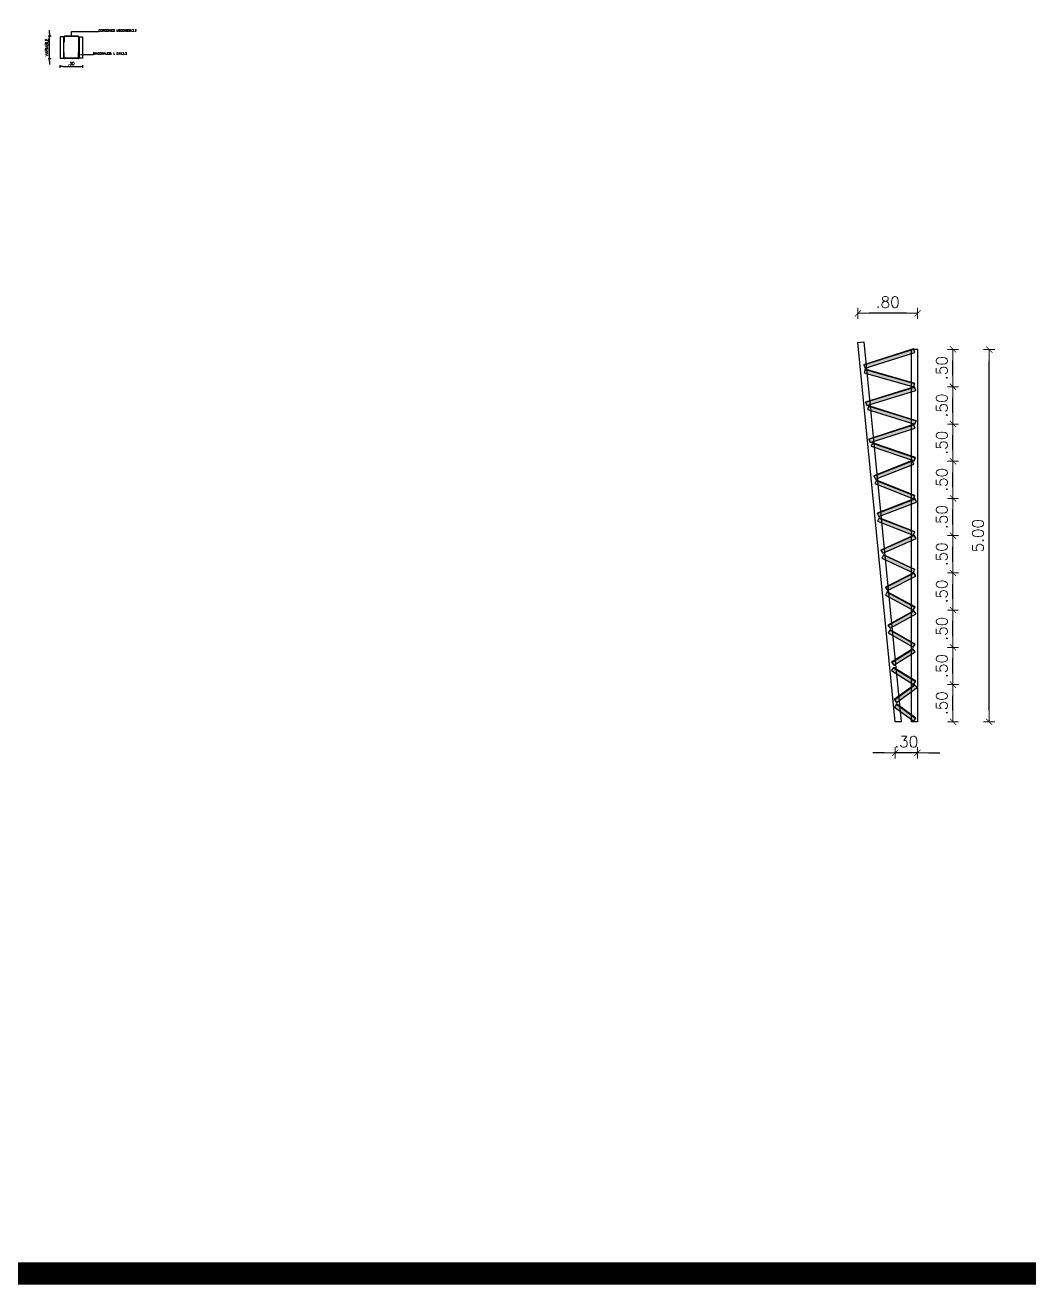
# Model space of a CAD drawing. Header units: metres. Extents: x 177 to 477, y -228 to -48.
# Drawn here: x 189.39 to 202.86, y -137.52 to -120.6 of the extents above; entities that cross this region are included whole.
import ezdxf
from ezdxf import colors
from ezdxf.entities.mleader import LeaderData, LeaderLine
from ezdxf.math import Vec2, Vec3

# ---------------------------------------------------------------- set-up
doc = ezdxf.new("R2010")
doc.units = ezdxf.units.M
doc.linetypes.add('DASHED2', pattern=[0.375, 0.25, -0.125])
doc.layers.add('AUX', color=11, linetype='DASHED2', lineweight=0, plot=False)
doc.layers.add('COTAS', color=160, linetype='Continuous', lineweight=0)
doc.layers.add('PERFILES', color=3, linetype='Continuous', lineweight=0)
for name, color, linetype in [('ES-Perfil 01', 3, 'Continuous'), ('EST-VISTA 2', 3, 'Continuous'), ('EST-VISTA 3', 1, 'Continuous'), ('LEYENDAS', 160, 'Continuous')]:
    doc.layers.add(name, color=color, linetype=linetype)
doc.layers.add('H-BLANCO', color=7, linetype='Continuous', lineweight=0, true_color=0xffffff)
doc.styles.get("Standard").update_dxf_attribs({"font": 'romans.shx'})
doc.dimstyles.new('COTA_1-20', dxfattribs={"dimscale": 0.2, "dimtxt": 0.2, "dimasz": 0.2, "dimexe": 0, "dimexo": 0.7, "dimgap": 0.1, "dimtad": 1, "dimzin": 4, "dimdsep": 46, "dimtxsty": 'Standard', "dimblk1": 'COTA_N', "dimblk2": 'COTA_N', "dimsah": 1, "dimcen": 2, "dimse1": 1, "dimse2": 1, "dimclrd": 1, "dimclre": 256, "dimclrt": 256, "dimadec": 0, "dimazin": 0, "dimtfac": 1, "dimtix": 1, "dimtmove": 2, "dimatfit": 3, "dimldrblk": 'COTA_N', "dimfxl": 0, "dimtolj": 1, "dimtzin": 0, "dimarcsym": 0})
doc.dimstyles.new('COTA_1-75', dxfattribs={"dimscale": 0.75, "dimtxt": 0.2, "dimasz": 0.2, "dimexe": 0, "dimexo": 0.7, "dimgap": 0.1, "dimtad": 1, "dimzin": 4, "dimdsep": 46, "dimtxsty": 'Standard', "dimblk1": 'COTA_N', "dimblk2": 'COTA_N', "dimsah": 1, "dimcen": 2, "dimse1": 1, "dimse2": 1, "dimclrd": 256, "dimclre": 256, "dimclrt": 256, "dimadec": 0, "dimazin": 0, "dimtfac": 1, "dimtix": 1, "dimtmove": 2, "dimatfit": 3, "dimldrblk": 'COTA_N', "dimfxl": 0, "dimtolj": 1, "dimtzin": 0, "dimarcsym": 0})

# ---------------------------------------------------------------- blocks, each defined once
blk = doc.blocks.new('col ret corta')
at = {"layer": 'H-BLANCO'}
h = blk.add_hatch(color=256, dxfattribs=at)
h.dxf.hatch_style = 1
h.paths.add_polyline_path([(-0.721, 4.793), (-0.054, 5.006), (-0.055, 5.009), (-0.722, 4.796)])
h.paths.add_polyline_path([(-0.055, 5.009), (-0.722, 4.796), (-0.703, 4.749), (-0.036, 4.962)])
h.paths.add_polyline_path([(-0.702, 4.734), (-0.039, 4.543), (-0.037, 4.546), (-0.701, 4.737)])
h.paths.add_polyline_path([(-0.037, 4.546), (-0.701, 4.737), (-0.718, 4.689), (-0.055, 4.498)])
h.paths.add_polyline_path([(-0.698, 4.291), (-0.039, 4.494), (-0.04, 4.497), (-0.699, 4.294)])
h.paths.add_polyline_path([(-0.04, 4.497), (-0.699, 4.294), (-0.679, 4.247), (-0.021, 4.45)])
h.paths.add_polyline_path([(-0.653, 4.239), (-0.019, 4.041), (-0.018, 4.044), (-0.652, 4.242)], flags=17)
h.paths.add_polyline_path([(-0.018, 4.044), (-0.652, 4.242), (-0.671, 4.195), (-0.037, 3.997)])
h.paths.add_polyline_path([(-0.653, 3.795), (-0.052, 3.989), (-0.053, 3.992), (-0.654, 3.798)])
h.paths.add_polyline_path([(-0.053, 3.992), (-0.654, 3.798), (-0.634, 3.751), (-0.033, 3.946)])
h.paths.add_polyline_path([(-0.605, 3.744), (-0.029, 3.547), (-0.027, 3.55), (-0.604, 3.747)], flags=17)
h.paths.add_polyline_path([(-0.027, 3.55), (-0.604, 3.747), (-0.623, 3.7), (-0.046, 3.503)])
h.paths.add_polyline_path([(-0.584, 3.3), (-0.069, 3.505), (-0.071, 3.508), (-0.586, 3.303)])
h.paths.add_polyline_path([(-0.071, 3.508), (-0.586, 3.303), (-0.563, 3.258), (-0.048, 3.462)])
h.paths.add_polyline_path([(-0.553, 3.242), (-0.035, 3.037), (-0.034, 3.04), (-0.551, 3.245)])
h.paths.add_polyline_path([(-0.034, 3.04), (-0.551, 3.245), (-0.572, 3.199), (-0.055, 2.994)])
h.paths.add_polyline_path([(-0.54, 2.799), (-0.033, 2.994), (-0.034, 2.997), (-0.542, 2.802)])
h.paths.add_polyline_path([(-0.034, 2.997), (-0.542, 2.802), (-0.519, 2.757), (-0.012, 2.951)])
h.paths.add_polyline_path([(-0.516, 2.737), (-0.037, 2.549), (-0.036, 2.552), (-0.515, 2.74)])
h.paths.add_polyline_path([(-0.036, 2.552), (-0.515, 2.74), (-0.536, 2.694), (-0.057, 2.505)])
h.paths.add_polyline_path([(-0.49, 2.304), (-0.044, 2.502), (-0.045, 2.505), (-0.492, 2.307)])
h.paths.add_polyline_path([(-0.045, 2.505), (-0.492, 2.307), (-0.466, 2.263), (-0.02, 2.461)])
h.paths.add_polyline_path([(-0.458, 2.241), (-0.036, 2.043), (-0.035, 2.046), (-0.457, 2.244)])
h.paths.add_polyline_path([(-0.035, 2.046), (-0.457, 2.244), (-0.48, 2.198), (-0.058, 2.001)])
h.paths.add_polyline_path([(-0.428, 1.803), (-0.047, 1.998), (-0.048, 2), (-0.429, 1.806)])
h.paths.add_polyline_path([(-0.048, 2), (-0.429, 1.806), (-0.402, 1.763), (-0.021, 1.957)])
h.paths.add_polyline_path([(-0.407, 1.741), (-0.035, 1.54), (-0.033, 1.543), (-0.405, 1.743)])
h.paths.add_polyline_path([(-0.033, 1.543), (-0.405, 1.743), (-0.431, 1.699), (-0.059, 1.499)])
h.paths.add_polyline_path([(-0.395, 1.295), (-0.045, 1.488), (-0.047, 1.491), (-0.397, 1.297)])
h.paths.add_polyline_path([(-0.047, 1.491), (-0.397, 1.297), (-0.368, 1.255), (-0.019, 1.449)])
h.paths.add_polyline_path([(-0.367, 1.233), (-0.034, 1.041), (-0.033, 1.044), (-0.365, 1.236)])
h.paths.add_polyline_path([(-0.033, 1.044), (-0.365, 1.236), (-0.392, 1.193), (-0.059, 1)])
h.paths.add_polyline_path([(-0.345, 0.796), (-0.059, 0.977), (-0.061, 0.98), (-0.347, 0.799)])
h.paths.add_polyline_path([(-0.061, 0.98), (-0.347, 0.799), (-0.316, 0.758), (-0.031, 0.939)])
h.paths.add_polyline_path([(-0.324, 0.726), (-0.026, 0.54), (-0.024, 0.543), (-0.322, 0.729)], flags=17)
h.paths.add_polyline_path([(-0.024, 0.543), (-0.322, 0.729), (-0.35, 0.687), (-0.052, 0.501)])
h.paths.add_polyline_path([(-0.31, 0.295), (-0.036, 0.496), (-0.038, 0.498), (-0.312, 0.297)])
h.paths.add_polyline_path([(-0.038, 0.498), (-0.312, 0.297), (-0.28, 0.258), (-0.005, 0.459)])
h.paths.add_polyline_path([(-0.282, 0.236), (-0.022, 0.044), (-0.021, 0.046), (-0.28, 0.239)])
h.paths.add_polyline_path([(-0.021, 0.046), (-0.28, 0.239), (-0.31, 0.198), (-0.051, 0.006)])
blk.add_line((-0.332, 0.778), (-0.332, 0.778))
at = {"layer": 'EST-VISTA 2', "color": 2}
for points in [[(-0.721, 4.793), (-0.054, 5.006), (-0.055, 5.009), (-0.722, 4.796)], [(-0.702, 4.734), (-0.039, 4.543), (-0.037, 4.546), (-0.701, 4.737)], [(-0.698, 4.291), (-0.039, 4.494), (-0.04, 4.497), (-0.699, 4.294)], [(-0.653, 4.239), (-0.019, 4.041), (-0.018, 4.044), (-0.652, 4.242)], [(-0.653, 3.795), (-0.052, 3.989), (-0.053, 3.992), (-0.654, 3.798)], [(-0.605, 3.744), (-0.029, 3.547), (-0.027, 3.55), (-0.604, 3.747)], [(-0.584, 3.3), (-0.069, 3.505), (-0.071, 3.508), (-0.586, 3.303)], [(-0.553, 3.242), (-0.035, 3.037), (-0.034, 3.04), (-0.551, 3.245)], [(-0.54, 2.799), (-0.033, 2.994), (-0.034, 2.997), (-0.542, 2.802)], [(-0.516, 2.737), (-0.037, 2.549), (-0.036, 2.552), (-0.515, 2.74)], [(-0.49, 2.304), (-0.044, 2.502), (-0.045, 2.505), (-0.492, 2.307)], [(-0.458, 2.241), (-0.036, 2.043), (-0.035, 2.046), (-0.457, 2.244)], [(-0.428, 1.803), (-0.047, 1.998), (-0.048, 2), (-0.429, 1.806)], [(-0.407, 1.741), (-0.035, 1.54), (-0.033, 1.543), (-0.405, 1.743)], [(-0.395, 1.295), (-0.045, 1.488), (-0.047, 1.491), (-0.397, 1.297)], [(-0.367, 1.233), (-0.034, 1.041), (-0.033, 1.044), (-0.365, 1.236)], [(-0.345, 0.796), (-0.059, 0.977), (-0.061, 0.98), (-0.347, 0.799)], [(-0.324, 0.726), (-0.026, 0.54), (-0.024, 0.543), (-0.322, 0.729)], [(-0.31, 0.295), (-0.036, 0.496), (-0.038, 0.498), (-0.312, 0.297)], [(-0.282, 0.236), (-0.022, 0.044), (-0.021, 0.046), (-0.28, 0.239)]]:
    blk.add_lwpolyline(points, close=True, dxfattribs=at)
at = {"layer": 'EST-VISTA 3'}
for points in [[(-0.72, 5.102), (-0.22, 0), (-0.3, 0), (-0.8, 5.096)], [(-0.055, 5.009), (-0.722, 4.796), (-0.703, 4.749), (-0.036, 4.962)], [(0, 5.003), (0, 0), (-0.08, 0), (-0.08, 5.003)], [(-0.037, 4.546), (-0.701, 4.737), (-0.718, 4.689), (-0.055, 4.498)], [(-0.04, 4.497), (-0.699, 4.294), (-0.679, 4.247), (-0.021, 4.45)], [(-0.018, 4.044), (-0.652, 4.242), (-0.671, 4.195), (-0.037, 3.997)], [(-0.053, 3.992), (-0.654, 3.798), (-0.634, 3.751), (-0.033, 3.946)], [(-0.027, 3.55), (-0.604, 3.747), (-0.623, 3.7), (-0.046, 3.503)], [(-0.071, 3.508), (-0.586, 3.303), (-0.563, 3.258), (-0.048, 3.462)], [(-0.034, 3.04), (-0.551, 3.245), (-0.572, 3.199), (-0.055, 2.994)], [(-0.034, 2.997), (-0.542, 2.802), (-0.519, 2.757), (-0.012, 2.951)], [(-0.036, 2.552), (-0.515, 2.74), (-0.536, 2.694), (-0.057, 2.505)], [(-0.045, 2.505), (-0.492, 2.307), (-0.466, 2.263), (-0.02, 2.461)], [(-0.035, 2.046), (-0.457, 2.244), (-0.48, 2.198), (-0.058, 2.001)], [(-0.048, 2), (-0.429, 1.806), (-0.402, 1.763), (-0.021, 1.957)], [(-0.033, 1.543), (-0.405, 1.743), (-0.431, 1.699), (-0.059, 1.499)], [(-0.047, 1.491), (-0.397, 1.297), (-0.368, 1.255), (-0.019, 1.449)], [(-0.033, 1.044), (-0.365, 1.236), (-0.392, 1.193), (-0.059, 1)], [(-0.061, 0.98), (-0.347, 0.799), (-0.316, 0.758), (-0.031, 0.939)], [(-0.024, 0.543), (-0.322, 0.729), (-0.35, 0.687), (-0.052, 0.501)], [(-0.038, 0.498), (-0.312, 0.297), (-0.28, 0.258), (-0.005, 0.459)], [(-0.021, 0.046), (-0.28, 0.239), (-0.31, 0.198), (-0.051, 0.006)]]:
    blk.add_lwpolyline(points, close=True, dxfattribs=at)
blk = doc.blocks.new('COTA_N')
for p, q in [((-1, 0), (0, 0)), ((0, 0.5), (0, -0.5))]:
    blk.add_line(p, q)
at = {"const_width": 0.065}
blk.add_lwpolyline([(0.14, 0.14), (0.28, 0.28), (0, 0), (-0.14, -0.14), (-0.28, -0.28)], dxfattribs=at)
blk = doc.blocks.new('*D663')
at = {"layer": 'COTAS', "lineweight": -2, "transparency": 16777216}
blk.add_line((201.845, -129.805), (201.845, -129.605), dxfattribs=at)
at = {"layer": 'Defpoints', "color": 0, "transparency": 16777216}
for p in [(201.369, -129.455), (201.845, -129.455), (201.369, -129.955)]:
    blk.add_point(p, dxfattribs=at)
at = {"layer": 'COTAS', "lineweight": -2, "transparency": 16777216, "xscale": 0.15, "yscale": 0.15, "zscale": 0.15}
for p, rotation in [((201.845, -129.455), 90), ((201.845, -129.955), 270)]:
    blk.add_blockref('COTA_N', p, dxfattribs=dict(at, rotation=rotation))
at = {"layer": 'COTAS', "transparency": 16777216, "insert": (201.695, -129.705), "char_height": 0.15, "attachment_point": 5, "rotation": 90}
blk.add_mtext('\\A1;.50', dxfattribs=at)
blk = doc.blocks.new('*D664')
at = {"layer": 'COTAS', "lineweight": -2, "transparency": 16777216}
blk.add_line((201.845, -129.305), (201.845, -129.105), dxfattribs=at)
at = {"layer": 'Defpoints', "color": 0, "transparency": 16777216}
for p in [(201.369, -128.955), (201.845, -128.955), (201.369, -129.455)]:
    blk.add_point(p, dxfattribs=at)
at = {"layer": 'COTAS', "lineweight": -2, "transparency": 16777216, "xscale": 0.15, "yscale": 0.15, "zscale": 0.15}
for p, rotation in [((201.845, -128.955), 90), ((201.845, -129.455), 270)]:
    blk.add_blockref('COTA_N', p, dxfattribs=dict(at, rotation=rotation))
at = {"layer": 'COTAS', "transparency": 16777216, "insert": (201.695, -129.205), "char_height": 0.15, "attachment_point": 5, "rotation": 90}
blk.add_mtext('\\A1;.50', dxfattribs=at)
blk = doc.blocks.new('*D665')
at = {"layer": 'COTAS', "lineweight": -2, "transparency": 16777216}
blk.add_line((201.845, -128.805), (201.845, -128.605), dxfattribs=at)
at = {"layer": 'Defpoints', "color": 0, "transparency": 16777216}
for p in [(201.369, -128.455), (201.845, -128.455), (201.369, -128.955)]:
    blk.add_point(p, dxfattribs=at)
at = {"layer": 'COTAS', "lineweight": -2, "transparency": 16777216, "xscale": 0.15, "yscale": 0.15, "zscale": 0.15}
for p, rotation in [((201.845, -128.455), 90), ((201.845, -128.955), 270)]:
    blk.add_blockref('COTA_N', p, dxfattribs=dict(at, rotation=rotation))
at = {"layer": 'COTAS', "transparency": 16777216, "insert": (201.695, -128.705), "char_height": 0.15, "attachment_point": 5, "rotation": 90}
blk.add_mtext('\\A1;.50', dxfattribs=at)
blk = doc.blocks.new('*D666')
at = {"layer": 'COTAS', "lineweight": -2, "transparency": 16777216}
blk.add_line((201.845, -128.305), (201.845, -128.105), dxfattribs=at)
at = {"layer": 'Defpoints', "color": 0, "transparency": 16777216}
for p in [(201.369, -127.955), (201.845, -127.955), (201.369, -128.455)]:
    blk.add_point(p, dxfattribs=at)
at = {"layer": 'COTAS', "lineweight": -2, "transparency": 16777216, "xscale": 0.15, "yscale": 0.15, "zscale": 0.15}
for p, rotation in [((201.845, -127.955), 90), ((201.845, -128.455), 270)]:
    blk.add_blockref('COTA_N', p, dxfattribs=dict(at, rotation=rotation))
at = {"layer": 'COTAS', "transparency": 16777216, "insert": (201.695, -128.205), "char_height": 0.15, "attachment_point": 5, "rotation": 90}
blk.add_mtext('\\A1;.50', dxfattribs=at)
blk = doc.blocks.new('*D667')
at = {"layer": 'COTAS', "lineweight": -2, "transparency": 16777216}
blk.add_line((201.845, -127.805), (201.845, -127.603), dxfattribs=at)
at = {"layer": 'Defpoints', "color": 0, "transparency": 16777216}
for p in [(201.369, -127.453), (201.845, -127.453), (201.369, -127.955)]:
    blk.add_point(p, dxfattribs=at)
at = {"layer": 'COTAS', "lineweight": -2, "transparency": 16777216, "xscale": 0.15, "yscale": 0.15, "zscale": 0.15}
for p, rotation in [((201.845, -127.453), 90), ((201.845, -127.955), 270)]:
    blk.add_blockref('COTA_N', p, dxfattribs=dict(at, rotation=rotation))
at = {"layer": 'COTAS', "transparency": 16777216, "insert": (201.695, -127.704), "char_height": 0.15, "attachment_point": 5, "rotation": 90}
blk.add_mtext('\\A1;.50', dxfattribs=at)
blk = doc.blocks.new('*D668')
at = {"layer": 'COTAS', "lineweight": -2, "transparency": 16777216}
blk.add_line((201.845, -127.303), (201.845, -127.105), dxfattribs=at)
at = {"layer": 'Defpoints', "color": 0, "transparency": 16777216}
for p in [(201.369, -126.955), (201.845, -126.955), (201.369, -127.453)]:
    blk.add_point(p, dxfattribs=at)
at = {"layer": 'COTAS', "lineweight": -2, "transparency": 16777216, "xscale": 0.15, "yscale": 0.15, "zscale": 0.15}
for p, rotation in [((201.845, -126.955), 90), ((201.845, -127.453), 270)]:
    blk.add_blockref('COTA_N', p, dxfattribs=dict(at, rotation=rotation))
at = {"layer": 'COTAS', "transparency": 16777216, "insert": (201.695, -127.204), "char_height": 0.15, "attachment_point": 5, "rotation": 90}
blk.add_mtext('\\A1;.50', dxfattribs=at)
blk = doc.blocks.new('*D669')
at = {"layer": 'COTAS', "lineweight": -2, "transparency": 16777216}
blk.add_line((201.845, -126.805), (201.845, -126.605), dxfattribs=at)
at = {"layer": 'Defpoints', "color": 0, "transparency": 16777216}
for p in [(201.369, -126.455), (201.845, -126.455), (201.369, -126.955)]:
    blk.add_point(p, dxfattribs=at)
at = {"layer": 'COTAS', "lineweight": -2, "transparency": 16777216, "xscale": 0.15, "yscale": 0.15, "zscale": 0.15}
for p, rotation in [((201.845, -126.455), 90), ((201.845, -126.955), 270)]:
    blk.add_blockref('COTA_N', p, dxfattribs=dict(at, rotation=rotation))
at = {"layer": 'COTAS', "transparency": 16777216, "insert": (201.695, -126.705), "char_height": 0.15, "attachment_point": 5, "rotation": 90}
blk.add_mtext('\\A1;.50', dxfattribs=at)
blk = doc.blocks.new('*D670')
at = {"layer": 'COTAS', "lineweight": -2, "transparency": 16777216}
blk.add_line((201.845, -126.305), (201.845, -126.105), dxfattribs=at)
at = {"layer": 'Defpoints', "color": 0, "transparency": 16777216}
for p in [(201.369, -125.955), (201.845, -125.955), (201.369, -126.455)]:
    blk.add_point(p, dxfattribs=at)
at = {"layer": 'COTAS', "lineweight": -2, "transparency": 16777216, "xscale": 0.15, "yscale": 0.15, "zscale": 0.15}
for p, rotation in [((201.845, -125.955), 90), ((201.845, -126.455), 270)]:
    blk.add_blockref('COTA_N', p, dxfattribs=dict(at, rotation=rotation))
at = {"layer": 'COTAS', "transparency": 16777216, "insert": (201.695, -126.205), "char_height": 0.15, "attachment_point": 5, "rotation": 90}
blk.add_mtext('\\A1;.50', dxfattribs=at)
blk = doc.blocks.new('*D671')
at = {"layer": 'COTAS', "lineweight": -2, "transparency": 16777216}
blk.add_line((201.845, -125.805), (201.845, -125.605), dxfattribs=at)
at = {"layer": 'Defpoints', "color": 0, "transparency": 16777216}
for p in [(201.369, -125.455), (201.845, -125.455), (201.369, -125.955)]:
    blk.add_point(p, dxfattribs=at)
at = {"layer": 'COTAS', "lineweight": -2, "transparency": 16777216, "xscale": 0.15, "yscale": 0.15, "zscale": 0.15}
for p, rotation in [((201.845, -125.455), 90), ((201.845, -125.955), 270)]:
    blk.add_blockref('COTA_N', p, dxfattribs=dict(at, rotation=rotation))
at = {"layer": 'COTAS', "transparency": 16777216, "insert": (201.695, -125.705), "char_height": 0.15, "attachment_point": 5, "rotation": 90}
blk.add_mtext('\\A1;.50', dxfattribs=at)
blk = doc.blocks.new('*D672')
at = {"layer": 'COTAS', "lineweight": -2, "transparency": 16777216}
blk.add_line((201.845, -125.305), (201.845, -125.102), dxfattribs=at)
at = {"layer": 'Defpoints', "color": 0, "transparency": 16777216}
for p in [(201.369, -124.952), (201.845, -124.952), (201.369, -125.455)]:
    blk.add_point(p, dxfattribs=at)
at = {"layer": 'COTAS', "lineweight": -2, "transparency": 16777216, "xscale": 0.15, "yscale": 0.15, "zscale": 0.15}
for p, rotation in [((201.845, -124.952), 90), ((201.845, -125.455), 270)]:
    blk.add_blockref('COTA_N', p, dxfattribs=dict(at, rotation=rotation))
at = {"layer": 'COTAS', "transparency": 16777216, "insert": (201.695, -125.203), "char_height": 0.15, "attachment_point": 5, "rotation": 90}
blk.add_mtext('\\A1;.50', dxfattribs=at)
blk = doc.blocks.new('*D673')
at = {"layer": 'COTAS', "lineweight": -2, "transparency": 16777216}
for p, q in [((200.919, -130.373), (200.769, -130.373)), ((201.369, -130.373), (201.069, -130.373)), ((201.519, -130.373), (201.669, -130.373))]:
    blk.add_line(p, q, dxfattribs=at)
at = {"layer": 'Defpoints', "color": 0, "transparency": 16777216}
for p in [(201.069, -129.955), (201.369, -129.955), (201.069, -130.373)]:
    blk.add_point(p, dxfattribs=at)
at = {"layer": 'COTAS', "lineweight": -2, "transparency": 16777216, "xscale": 0.15, "yscale": 0.15, "zscale": 0.15}
blk.add_blockref('COTA_N', (201.069, -130.373), dxfattribs=at)
at = {"layer": 'COTAS', "lineweight": -2, "transparency": 16777216, "xscale": 0.15, "yscale": 0.15, "zscale": 0.15, "rotation": 180}
blk.add_blockref('COTA_N', (201.369, -130.373), dxfattribs=at)
at = {"layer": 'COTAS', "transparency": 16777216, "insert": (201.219, -130.223), "char_height": 0.15, "attachment_point": 5}
blk.add_mtext('\\A1;.30', dxfattribs=at)
blk = doc.blocks.new('*D674')
at = {"layer": 'COTAS', "lineweight": -2, "transparency": 16777216}
blk.add_line((201.219, -124.468), (200.719, -124.468), dxfattribs=at)
at = {"layer": 'Defpoints', "color": 0, "transparency": 16777216}
for p in [(200.569, -124.468), (200.569, -124.859), (201.369, -124.955)]:
    blk.add_point(p, dxfattribs=at)
at = {"layer": 'COTAS', "lineweight": -2, "transparency": 16777216, "xscale": 0.15, "yscale": 0.15, "zscale": 0.15, "rotation": 180}
blk.add_blockref('COTA_N', (200.569, -124.468), dxfattribs=at)
at = {"layer": 'COTAS', "lineweight": -2, "transparency": 16777216, "xscale": 0.15, "yscale": 0.15, "zscale": 0.15}
blk.add_blockref('COTA_N', (201.369, -124.468), dxfattribs=at)
at = {"layer": 'COTAS', "transparency": 16777216, "insert": (200.969, -124.318), "char_height": 0.15, "attachment_point": 5}
blk.add_mtext('\\A1;.80', dxfattribs=at)
blk = doc.blocks.new('*D675')
at = {"layer": 'COTAS', "lineweight": -2, "transparency": 16777216}
blk.add_line((202.331, -129.805), (202.331, -125.105), dxfattribs=at)
at = {"layer": 'Defpoints', "color": 0, "transparency": 16777216}
for p in [(201.369, -124.955), (202.331, -124.955), (201.369, -129.955)]:
    blk.add_point(p, dxfattribs=at)
at = {"layer": 'COTAS', "lineweight": -2, "transparency": 16777216, "xscale": 0.15, "yscale": 0.15, "zscale": 0.15}
for p, rotation in [((202.331, -124.955), 90), ((202.331, -129.955), 270)]:
    blk.add_blockref('COTA_N', p, dxfattribs=dict(at, rotation=rotation))
at = {"layer": 'COTAS', "transparency": 16777216, "insert": (202.181, -127.455), "char_height": 0.15, "attachment_point": 5, "rotation": 90}
blk.add_mtext('\\A1;5.00', dxfattribs=at)
blk = doc.blocks.new('206.4x70x3.2')
at = {"layer": 'ES-Perfil 01'}
for p, q in [((0, -0.0968), (0, 0.0904)), ((0.0032, -0.0968), (0.0032, 0.0904)), ((0.0064, 0.0968), (0.08, 0.0968)), ((0.0064, 0.0936), (0.08, 0.0936)), ((0.08, 0.0968), (0.08, 0.0936)), ((0.0064, -0.1), (0.08, -0.1)), ((0.0064, -0.1032), (0.08, -0.1032)), ((0.08, -0.1), (0.08, -0.1032))]:
    blk.add_line(p, q, dxfattribs=at)
for centre, radius, start, end in [((0.0064, 0.0904), 0.0064, 90, 180), ((0.0064, 0.0904), 0.0032, 90, 180), ((0.0064, -0.0968), 0.0064, 180, 270), ((0.0064, -0.0968), 0.0032, 180, 270)]:
    blk.add_arc(centre, radius, start, end, dxfattribs=at)
blk = doc.blocks.new('*U607')
at = {"layer": 'EST-VISTA 2', "color": 2}
for points in [[(0.1436, 0.254), (-0.1436, 0.254), (-0.1436, 0.2508), (0.1436, 0.2508)], [(0.1436, 0.0476), (-0.1436, 0.0476), (-0.1436, 0.0508), (0.1436, 0.0508)]]:
    blk.add_lwpolyline(points, close=True, dxfattribs=at)
at = {"layer": 'EST-VISTA 3'}
for points in [[(-0.1436, 0.2508), (0.1436, 0.2508), (0.1436, 0.3016), (-0.1436, 0.3016)], [(-0.1436, 0.0508), (0.1436, 0.0508), (0.1436, 0), (-0.1436, 0)]]:
    blk.add_lwpolyline(points, close=True, dxfattribs=at)
at = {"layer": 'PERFILES'}
blk.add_blockref('206.4x70x3.2', (-0.15, 0.154), dxfattribs=at)
at = {"layer": 'PERFILES', "xscale": -1}
blk.add_blockref('206.4x70x3.2', (0.15, 0.154), dxfattribs=at)
blk = doc.blocks.new('_None')
blk = doc.blocks.new('*D701')
at = {"layer": 'Defpoints', "color": 0, "linetype": 'ByBlock', "ltscale": 0.5, "transparency": 16777216}
for p in [(189.715, -120.745), (190.007, -120.745), (190.007, -121.045)]:
    blk.add_point(p, dxfattribs=at)
at = {"layer": 'LEYENDAS', "color": 1, "linetype": 'ByBlock', "lineweight": -2, "ltscale": 0.5, "transparency": 16777216}
for p, q in [((189.715, -120.705), (189.715, -120.665)), ((189.715, -121.045), (189.715, -120.745)), ((189.715, -121.085), (189.715, -121.125))]:
    blk.add_line(p, q, dxfattribs=at)
at = {"layer": 'LEYENDAS', "color": 1, "linetype": 'ByBlock', "lineweight": -2, "ltscale": 0.5, "transparency": 16777216, "xscale": 0.04000000000000001, "yscale": 0.04000000000000001, "zscale": 0.04000000000000001}
for p, rotation in [((189.715, -120.745), 270), ((189.715, -121.045), 90)]:
    blk.add_blockref('COTA_N', p, dxfattribs=dict(at, rotation=rotation))
at = {"layer": 'LEYENDAS', "linetype": 'ByBlock', "ltscale": 0.5, "transparency": 16777216, "insert": (189.675, -120.895), "char_height": 0.04, "attachment_point": 5, "rotation": 90}
blk.add_mtext('\\A1;VARIABLE', dxfattribs=at)
blk = doc.blocks.new('*D702')
at = {"layer": 'Defpoints', "color": 0, "linetype": 'ByBlock', "ltscale": 0.5, "transparency": 16777216}
for p in [(189.856, -120.895), (190.158, -120.895), (190.158, -121.152)]:
    blk.add_point(p, dxfattribs=at)
at = {"layer": 'LEYENDAS', "color": 1, "linetype": 'ByBlock', "lineweight": -2, "ltscale": 0.5, "transparency": 16777216}
blk.add_line((189.896, -121.152), (190.118, -121.152), dxfattribs=at)
at = {"layer": 'LEYENDAS', "color": 1, "linetype": 'ByBlock', "lineweight": -2, "ltscale": 0.5, "transparency": 16777216, "xscale": 0.04000000000000001, "yscale": 0.04000000000000001, "zscale": 0.04000000000000001, "rotation": 180}
blk.add_blockref('COTA_N', (189.856, -121.152), dxfattribs=at)
at = {"layer": 'LEYENDAS', "color": 1, "linetype": 'ByBlock', "lineweight": -2, "ltscale": 0.5, "transparency": 16777216, "xscale": 0.04000000000000001, "yscale": 0.04000000000000001, "zscale": 0.04000000000000001}
blk.add_blockref('COTA_N', (190.158, -121.152), dxfattribs=at)
at = {"layer": 'LEYENDAS', "linetype": 'ByBlock', "ltscale": 0.5, "transparency": 16777216, "insert": (190.007, -121.112), "char_height": 0.04, "attachment_point": 5}
blk.add_mtext('\\A1;.30', dxfattribs=at)

msp = doc.modelspace()

# ---------------------------------------------------------------- linework, layer by layer
at = {"layer": 'AUX', "ltscale": 5, "const_width": 0.3}
msp.add_lwpolyline([(176.9638077, -104.4622722), (222.3309741, -104.4622722), (222.3309741, -137.3685895), (176.9638077, -137.3685895)], close=True, dxfattribs=at)

# ---------------------------------------------------------------- block references
at = {"rotation": 90}
msp.add_blockref('*U607', (190.1580408, -120.8954072), dxfattribs=at)
msp.add_blockref('col ret corta', (201.3685288, -129.9544719))

# ---------------------------------------------------------------- dimensions: what is measured, and where the dimension line sits
at = {"layer": 'COTAS'}
for base, p1, p2, picture, middle in [((200.5685288, -124.4677493), (201.3685288, -124.9551015), (200.5685288, -124.8593016), '*D674', (200.9685288, -124.3177493)), ((201.0685288, -130.3725278), (201.3685288, -129.9551015), (201.0685288, -129.9551015), '*D673', (201.2185288, -130.2225278))]:
    dim = msp.add_linear_dim(base=base, p1=p1, p2=p2, dimstyle='COTA_1-75', dxfattribs=at)
    dim.commit()
    dim.dimension.update_dxf_attribs({"geometry": picture, "text_midpoint": middle})
for base, p1, p2, picture, middle in [((201.8452088, -124.95168), (201.3685288, -125.4551015), (201.3685288, -124.95168), '*D672', (201.6952088, -125.2033908)), ((202.3312695, -124.9551015), (201.3685288, -129.9551015), (201.3685288, -124.9551015), '*D675', (202.1812695, -127.4551015)), ((201.8452088, -125.4551015), (201.3685288, -125.9551015), (201.3685288, -125.4551015), '*D671', (201.6952088, -125.7051015)), ((201.8452088, -125.9551015), (201.3685288, -126.4551015), (201.3685288, -125.9551015), '*D670', (201.6952088, -126.2051015)), ((201.8452088, -126.4551015), (201.3685288, -126.9551015), (201.3685288, -126.4551015), '*D669', (201.6952088, -126.7051015)), ((201.8452088, -126.9551015), (201.3685288, -127.4533908), (201.3685288, -126.9551015), '*D668', (201.6952088, -127.2042462)), ((201.8452088, -127.4533908), (201.3685288, -127.9551015), (201.3685288, -127.4533908), '*D667', (201.6952088, -127.7042462)), ((201.8452088, -127.9551015), (201.3685288, -128.4551015), (201.3685288, -127.9551015), '*D666', (201.6952088, -128.2051015)), ((201.8452088, -128.4551015), (201.3685288, -128.9551015), (201.3685288, -128.4551015), '*D665', (201.6952088, -128.7051015)), ((201.8452088, -128.9551015), (201.3685288, -129.4551015), (201.3685288, -128.9551015), '*D664', (201.6952088, -129.2051015)), ((201.8452088, -129.4551015), (201.3685288, -129.9551015), (201.3685288, -129.4551015), '*D663', (201.6952088, -129.7051015))]:
    dim = msp.add_linear_dim(base=base, p1=p1, p2=p2, angle=90, dimstyle='COTA_1-75', dxfattribs=at)
    dim.commit()
    dim.dimension.update_dxf_attribs({"geometry": picture, "text_midpoint": middle})
at = {"layer": 'LEYENDAS', "linetype": 'ByBlock', "ltscale": 0.5}
dim = msp.add_linear_dim(base=(189.7147911, -120.7454072), p1=(190.0072408, -121.0454072), p2=(190.0072408, -120.7454072), angle=90, text='VARIABLE', dimstyle='COTA_1-20', dxfattribs=at)
dim.commit()
dim.dimension.update_dxf_attribs({"geometry": '*D701', "text_midpoint": (189.6747911, -120.8954072)})
dim = msp.add_linear_dim(base=(190.1580408, -121.1519996), p1=(189.8564408, -120.8954072), p2=(190.1580408, -120.8954072), dimstyle='COTA_1-20', dxfattribs=at)
dim.commit()
dim.dimension.update_dxf_attribs({"geometry": '*D702', "text_midpoint": (190.0072408, -121.1119996)})

# ---------------------------------------------------------------- leaders
at = {"layer": 'LEYENDAS'}
ml = msp.add_multileader_mtext('Standard', dxfattribs=at)
ml.set_content('CORDONES U200X80X3.2', color=256)
ml.set_leader_properties()
ml.set_arrow_properties(name='NONE')
ml.build(insert=Vec2(0, 0))
ml.multileader.update_dxf_attribs({"text_left_attachment_type": 7, "text_right_attachment_type": 2, "dogleg_length": 0.03, "arrow_head_size": 0.015, "scale": 0.75})
ctx = ml.context
ctx.base_point, ctx.scale, ctx.char_height, ctx.arrow_head_size, ctx.landing_gap_size, ctx.plane_origin = Vec3(190.3747732, -120.6835085), 0.75, 0.03, 0.015, 0, Vec3(196.1073153, -121.3577863)
ctx.left_attachment, ctx.right_attachment = 7, 2
notes = []
notes.append((ctx, [(0, (1, 1, 0), (190.0085489, -120.6835085), (1, 0), 0.3662243, [(0, [(190.0085489, -120.7501181)], 0, [])])]))
ctx.mtext.insert, ctx.mtext.rotation, ctx.mtext.width, ctx.mtext.defined_height, ctx.mtext.flow_direction = Vec3(190.3747732, -120.6535085), 6.2831853072, 0.803037025, 0.5205116, 5
ml = msp.add_multileader_mtext('Standard', dxfattribs=at)
ml.set_content('DIAGONALES: L 51X3.2', color=256)
ml.set_leader_properties()
ml.set_arrow_properties(name='NONE')
ml.build(insert=Vec2(0, 0))
ml.multileader.update_dxf_attribs({"text_left_attachment_type": 7, "text_right_attachment_type": 2, "dogleg_length": 0.03, "arrow_head_size": 0.015, "scale": 0.75})
ctx = ml.context
ctx.base_point, ctx.scale, ctx.char_height, ctx.arrow_head_size, ctx.landing_gap_size, ctx.plane_origin = Vec3(190.2986667, -120.9924329), 0.75, 0.03, 0.015, 0, Vec3(196.0312088, -121.6667106)
ctx.left_attachment, ctx.right_attachment = 7, 2
notes.append((ctx, [(0, (1, 1, 0), (190.1984492, -120.9924329), (1, 0), 0.1002175, [(0, [(190.130769, -120.9924329)], 0, [])])]))
ctx.mtext.insert, ctx.mtext.rotation, ctx.mtext.width, ctx.mtext.defined_height, ctx.mtext.flow_direction = Vec3(190.2986667, -120.9624329), 6.2831853072, 0.803037025, 0.5205116, 5
for ctx, leaders in notes:
    for number, flags, end, landing, length, lines in leaders:
        leader = LeaderData()
        leader.index, (leader.has_last_leader_line, leader.has_dogleg_vector, leader.attachment_direction) = number, flags
        leader.last_leader_point, leader.dogleg_vector, leader.dogleg_length = Vec3(end), Vec3(landing), length
        for number, points, colour, breaks in lines:
            line = LeaderLine()
            line.index, line.vertices, line.color, line.breaks = number, Vec3.list(points), colors.encode_raw_color(colour), breaks
            leader.lines.append(line)
        ctx.leaders.append(leader)

doc.saveas('drawing.dxf')
